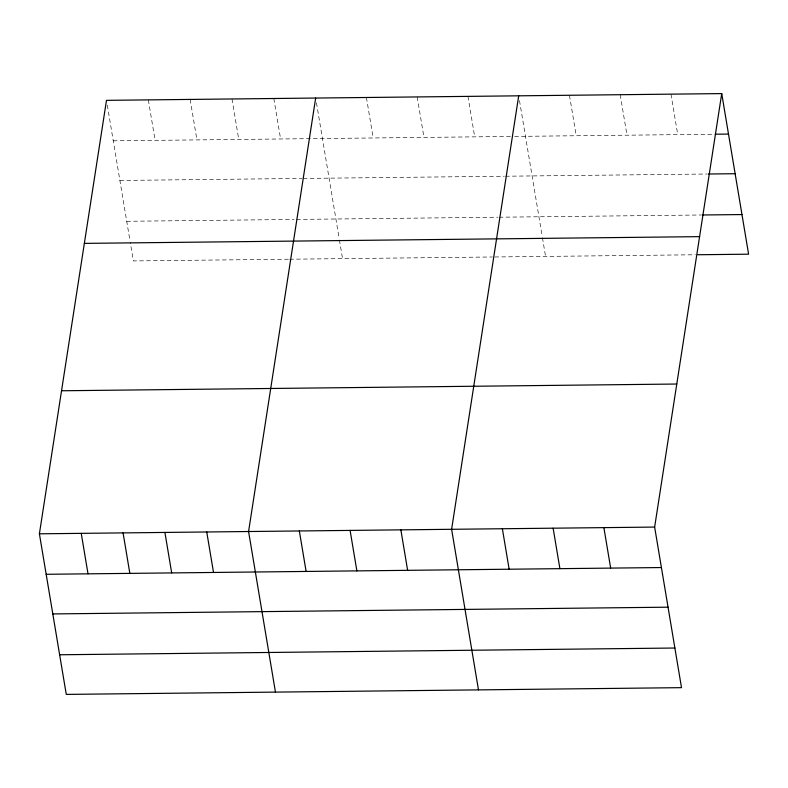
<?xml version="1.0" encoding="UTF-8"?>
<svg xmlns="http://www.w3.org/2000/svg" width="788" height="788" viewBox="0 0 788 788"><rect width="100%" height="100%" fill="white"/><g stroke="black" fill="none" stroke-linecap="round" stroke-linejoin="round"><path stroke-width="0.59" stroke-dasharray="3.94 2.96" d="M113.255 140.816L513.382 136.432M514.594 136.422L713.997 134.236M119.894 180.452L302.001 178.452M303.232 178.443L504.31 176.236M505.512 176.226L707.338 174.02M126.72 221.29L294.072 219.458M296.534 219.428L497.849 217.222M499.06 217.212L700.877 214.996M288.398 259.222L133.359 260.926L130.237 242.271M289.629 259.213L492.392 256.986M494.815 256.967L695.43 254.77M670.972 94.156L677.739 134.63M620.215 94.708L626.982 135.191M569.458 95.269L576.225 135.743M519.489 100.588L542.252 236.587M542.449 237.759L545.572 256.405M467.944 96.382L474.711 136.856M417.177 96.934L423.954 137.407M366.42 97.495L373.197 137.969M316.461 102.804L339.224 238.813M339.421 239.985L342.544 258.631M273.83 98.51L280.607 138.983M231.997 98.963L238.764 139.437M190.154 99.426L196.931 139.9M148.321 99.879L155.098 140.353M107.276 105.1L130.04 241.108"/><path stroke-width="1.18" d="M721.729 93.595L654.641 527.073L681.512 687.658L66.271 694.405L39.4 533.811L106.488 100.342L721.729 93.595L748.6 254.189L697.843 254.741M315.663 98.047L248.584 531.526L275.455 692.11M518.701 95.821L451.613 529.3L478.483 689.884M715.208 134.216L728.496 134.078M708.55 174L735.135 173.715M702.088 214.986L741.971 214.553M84.346 243.384L699.586 236.646M61.533 390.769L676.784 384.032M39.4 533.811L654.641 527.073M46.177 574.294L661.418 567.547M52.806 613.931L668.047 607.184M59.642 654.769L674.883 648.022M603.884 527.635L610.661 568.109M553.127 528.187L559.904 568.66M502.37 528.748L509.146 569.222M400.856 529.851L407.632 570.335M350.099 530.413L356.875 570.886M299.341 530.964L306.118 571.448M206.742 531.979L213.518 572.462M164.909 532.442L171.686 572.915M123.076 532.895L129.843 573.378M81.233 533.358L88.01 573.831"/></g></svg>
